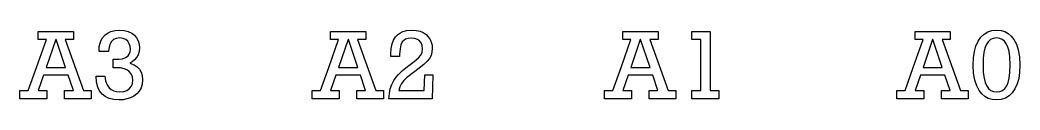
# Model space of a CAD drawing. Header units: inches. Extents: x 0.65 to 6.18, y -4.64 to -1.15.
# Drawn here: x 4.982 to 6.179, y -1.238 to -1.154 of the extents above; entities that cross this region are included whole.
import ezdxf

# ---------------------------------------------------------------- set-up
doc = ezdxf.new("R2010")
doc.units = ezdxf.units.IN
doc.header["$MEASUREMENT"] = 0
doc.layers.add('User.Drawings', color=9, linetype='CONTINUOUS', true_color=0xc2c2c2)

msp = doc.modelspace()

# ---------------------------------------------------------------- linework, layer by layer
at = {"layer": 'User.Drawings', "linetype": 'CONTINUOUS'}
for p, q in [((5.0035, -1.1655), (5.0035, -1.1557)), ((5.0035, -1.1557), (5.0456, -1.1557)), ((5.0456, -1.1557), (5.0456, -1.1655)), ((5.0806, -1.1633), (5.0838, -1.1598)), ((5.0838, -1.1598), (5.087, -1.1574)), ((5.087, -1.1574), (5.0903, -1.1559)), ((5.0903, -1.1559), (5.0956, -1.1546)), ((5.0956, -1.1546), (5.1002, -1.1541)), ((5.1002, -1.1541), (5.1064, -1.1546)), ((5.1064, -1.1546), (5.1113, -1.1558)), ((5.1113, -1.1558), (5.1154, -1.1577)), ((5.1154, -1.1577), (5.1186, -1.1602)), ((5.1186, -1.1602), (5.1213, -1.1634)), ((5.3535, -1.1655), (5.3535, -1.1557)), ((5.3535, -1.1557), (5.3956, -1.1557)), ((5.3956, -1.1557), (5.3956, -1.1655)), ((5.4312, -1.1624), (5.4337, -1.1598)), ((5.4337, -1.1598), (5.4364, -1.1577)), ((5.4364, -1.1577), (5.4394, -1.1561)), ((5.4394, -1.1561), (5.4444, -1.1547)), ((5.4444, -1.1547), (5.4508, -1.1541)), ((5.4508, -1.1541), (5.4561, -1.1545)), ((5.4561, -1.1545), (5.4606, -1.1556)), ((5.4606, -1.1556), (5.4644, -1.1572)), ((5.4644, -1.1572), (5.4678, -1.1596)), ((5.4678, -1.1596), (5.4705, -1.1623)), ((5.7035, -1.1655), (5.7035, -1.1557)), ((5.7035, -1.1557), (5.7456, -1.1557)), ((5.7456, -1.1557), (5.7456, -1.1655)), ((5.7859, -1.1654), (5.7859, -1.1557)), ((5.7859, -1.1557), (5.8081, -1.1557)), ((5.8081, -1.1557), (5.8081, -1.2267)), ((6.0535, -1.1655), (6.0535, -1.1557)), ((6.0535, -1.1557), (6.0956, -1.1557)), ((6.0956, -1.1557), (6.0956, -1.1655)), ((6.1323, -1.1627), (6.1361, -1.159)), ((6.1361, -1.159), (6.1406, -1.1563)), ((6.1406, -1.1563), (6.1455, -1.1547)), ((6.1455, -1.1547), (6.1511, -1.1541)), ((6.1511, -1.1541), (6.1563, -1.1546)), ((6.1563, -1.1546), (6.1609, -1.156)), ((6.1609, -1.156), (6.165, -1.1582)), ((6.165, -1.1582), (6.1686, -1.1613)), ((6.1686, -1.1613), (6.1718, -1.1654)), ((5.0013, -1.1988), (5.0132, -1.1655)), ((5.0132, -1.1655), (5.0035, -1.1655)), ((5.0244, -1.1655), (5.013, -1.1988)), ((5.0248, -1.1655), (5.0244, -1.1655)), ((5.036, -1.1988), (5.0248, -1.1655)), ((5.0456, -1.1655), (5.0359, -1.1655)), ((5.0359, -1.1655), (5.0578, -1.2265)), ((5.0766, -1.174), (5.0775, -1.1697)), ((5.0775, -1.1697), (5.0788, -1.1662)), ((5.0788, -1.1662), (5.0806, -1.1633)), ((5.0895, -1.1706), (5.0882, -1.1746)), ((5.0912, -1.1677), (5.0895, -1.1706)), ((5.0936, -1.1655), (5.0912, -1.1677)), ((5.0968, -1.1641), (5.0936, -1.1655)), ((5.1011, -1.1636), (5.0968, -1.1641)), ((5.1052, -1.1641), (5.1011, -1.1636)), ((5.1083, -1.1655), (5.1052, -1.1641)), ((5.1106, -1.1676), (5.1083, -1.1655)), ((5.1124, -1.1705), (5.1106, -1.1676)), ((5.1134, -1.1735), (5.1124, -1.1705)), ((5.1213, -1.1634), (5.1232, -1.167)), ((5.1232, -1.167), (5.1243, -1.171)), ((5.1243, -1.171), (5.1247, -1.1756)), ((5.3513, -1.1988), (5.3632, -1.1655)), ((5.3632, -1.1655), (5.3535, -1.1655)), ((5.3744, -1.1655), (5.363, -1.1988)), ((5.3748, -1.1655), (5.3744, -1.1655)), ((5.386, -1.1988), (5.3748, -1.1655)), ((5.3956, -1.1655), (5.3859, -1.1655)), ((5.3859, -1.1655), (5.4078, -1.2265)), ((5.4259, -1.1761), (5.4271, -1.1707)), ((5.4271, -1.1707), (5.4289, -1.1661)), ((5.4289, -1.1661), (5.4312, -1.1624)), ((5.4378, -1.1718), (5.4367, -1.1765)), ((5.4394, -1.1684), (5.4378, -1.1718)), ((5.4411, -1.1665), (5.4394, -1.1684)), ((5.4434, -1.165), (5.4411, -1.1665)), ((5.4465, -1.1641), (5.4434, -1.165)), ((5.4504, -1.1637), (5.4465, -1.1641)), ((5.4544, -1.1641), (5.4504, -1.1637)), ((5.4576, -1.1653), (5.4544, -1.1641)), ((5.4601, -1.1671), (5.4576, -1.1653)), ((5.4621, -1.1696), (5.4601, -1.1671)), ((5.4632, -1.1727), (5.4621, -1.1696)), ((5.4637, -1.1766), (5.4632, -1.1727)), ((5.4705, -1.1623), (5.4726, -1.1653)), ((5.4726, -1.1653), (5.4741, -1.1688)), ((5.4741, -1.1688), (5.475, -1.1724)), ((5.475, -1.1724), (5.4753, -1.1762)), ((5.7013, -1.1988), (5.7132, -1.1655)), ((5.7132, -1.1655), (5.7035, -1.1655)), ((5.7244, -1.1655), (5.713, -1.1988)), ((5.7248, -1.1655), (5.7244, -1.1655)), ((5.736, -1.1988), (5.7248, -1.1655)), ((5.7456, -1.1655), (5.7359, -1.1655)), ((5.7359, -1.1655), (5.7578, -1.2265)), ((5.797, -1.1654), (5.7859, -1.1654)), ((5.797, -1.2267), (5.797, -1.1654)), ((6.0513, -1.1988), (6.0632, -1.1655)), ((6.0632, -1.1655), (6.0535, -1.1655)), ((6.0744, -1.1655), (6.063, -1.1988)), ((6.0748, -1.1655), (6.0744, -1.1655)), ((6.086, -1.1988), (6.0748, -1.1655)), ((6.0956, -1.1655), (6.0859, -1.1655)), ((6.0859, -1.1655), (6.1078, -1.2265)), ((6.1245, -1.1797), (6.1263, -1.1734)), ((6.1263, -1.1734), (6.129, -1.1674)), ((6.129, -1.1674), (6.1323, -1.1627)), ((6.1387, -1.1718), (6.1371, -1.1758)), ((6.141, -1.1681), (6.1387, -1.1718)), ((6.1438, -1.1656), (6.141, -1.1681)), ((6.147, -1.1641), (6.1438, -1.1656)), ((6.151, -1.1636), (6.147, -1.1641)), ((6.1547, -1.1641), (6.151, -1.1636)), ((6.1578, -1.1654), (6.1547, -1.1641)), ((6.1606, -1.1676), (6.1578, -1.1654)), ((6.163, -1.1709), (6.1606, -1.1676)), ((6.1646, -1.1745), (6.163, -1.1709)), ((6.1718, -1.1654), (6.1748, -1.1711)), ((6.1748, -1.1711), (6.177, -1.1779)), ((5.0763, -1.1791), (5.0766, -1.174)), ((5.0763, -1.18), (5.0763, -1.1791)), ((5.0876, -1.18), (5.0763, -1.18)), ((5.0882, -1.1746), (5.0876, -1.18)), ((5.1079, -1.1872), (5.111, -1.185)), ((5.111, -1.185), (5.1125, -1.183)), ((5.1125, -1.183), (5.1134, -1.1804)), ((5.1138, -1.1769), (5.1134, -1.1735)), ((5.1134, -1.1804), (5.1138, -1.1769)), ((5.1232, -1.1837), (5.1213, -1.1869)), ((5.1243, -1.1799), (5.1232, -1.1837)), ((5.1247, -1.1756), (5.1243, -1.1799)), ((5.4255, -1.1827), (5.4259, -1.1761)), ((5.4255, -1.1858), (5.4255, -1.1827)), ((5.4367, -1.1765), (5.4362, -1.1831)), ((5.4362, -1.1831), (5.4362, -1.1858)), ((5.4587, -1.1876), (5.4615, -1.1843)), ((5.4615, -1.1843), (5.4631, -1.1807)), ((5.4631, -1.1807), (5.4637, -1.1766)), ((5.4738, -1.1846), (5.4719, -1.1882)), ((5.4749, -1.1807), (5.4738, -1.1846)), ((5.4753, -1.1762), (5.4749, -1.1807)), ((6.1233, -1.1873), (6.1245, -1.1797)), ((6.1359, -1.181), (6.1351, -1.1877)), ((6.1371, -1.1758), (6.1359, -1.181)), ((6.166, -1.1795), (6.1646, -1.1745)), ((6.1669, -1.1864), (6.166, -1.1795)), ((6.177, -1.1779), (6.1785, -1.1862)), ((5.0932, -1.1993), (5.0932, -1.1892)), ((5.0932, -1.1892), (5.0947, -1.1892)), ((5.0947, -1.1892), (5.1, -1.189)), ((5.1, -1.189), (5.1042, -1.1885)), ((5.1042, -1.1885), (5.1079, -1.1872)), ((5.1161, -1.1921), (5.1133, -1.1937)), ((5.1133, -1.1937), (5.1184, -1.1957)), ((5.1188, -1.1898), (5.1161, -1.1921)), ((5.1184, -1.1957), (5.1221, -1.1981)), ((5.1213, -1.1869), (5.1188, -1.1898)), ((5.4362, -1.1858), (5.4255, -1.1858)), ((5.4457, -1.1978), (5.4537, -1.1917)), ((5.4537, -1.1917), (5.4587, -1.1876)), ((5.4653, -1.1952), (5.4596, -1.1998)), ((5.4693, -1.1914), (5.4653, -1.1952)), ((5.4719, -1.1882), (5.4693, -1.1914)), ((6.1229, -1.1961), (6.1233, -1.1873)), ((6.1234, -1.2058), (6.1229, -1.1961)), ((6.1351, -1.1877), (6.1348, -1.1961)), ((6.1348, -1.1961), (6.1351, -1.205)), ((6.1673, -1.1956), (6.1669, -1.1864)), ((6.1669, -1.2049), (6.1673, -1.1956)), ((6.1785, -1.1862), (6.179, -1.1961)), ((6.179, -1.1961), (6.1786, -1.2049)), ((4.9914, -1.2265), (5.0013, -1.1988)), ((5.0098, -1.2083), (5.0035, -1.2265)), ((5.0392, -1.2083), (5.0098, -1.2083)), ((5.013, -1.1988), (5.036, -1.1988)), ((5.0455, -1.2265), (5.0392, -1.2083)), ((5.0732, -1.2165), (5.0727, -1.2092)), ((5.0727, -1.2092), (5.0833, -1.2092)), ((5.0833, -1.2092), (5.0841, -1.215)), ((5.0968, -1.1992), (5.0932, -1.1993)), ((5.102, -1.1995), (5.0968, -1.1992)), ((5.1062, -1.2004), (5.102, -1.1995)), ((5.1094, -1.2017), (5.1062, -1.2004)), ((5.112, -1.2034), (5.1094, -1.2017)), ((5.1148, -1.2065), (5.112, -1.2034)), ((5.1164, -1.21), (5.1148, -1.2065)), ((5.1221, -1.1981), (5.1248, -1.201)), ((5.1248, -1.201), (5.1268, -1.2044)), ((5.1268, -1.2044), (5.128, -1.2086)), ((5.128, -1.2086), (5.1284, -1.2137)), ((5.3414, -1.2265), (5.3513, -1.1988)), ((5.3598, -1.2083), (5.3535, -1.2265)), ((5.3892, -1.2083), (5.3598, -1.2083)), ((5.363, -1.1988), (5.386, -1.1988)), ((5.3955, -1.2265), (5.3892, -1.2083)), ((5.4319, -1.2107), (5.4347, -1.2074)), ((5.4347, -1.2074), (5.4396, -1.2027)), ((5.4396, -1.2027), (5.4457, -1.1978)), ((5.4544, -1.2037), (5.4445, -1.2115)), ((5.4596, -1.1998), (5.4544, -1.2037)), ((5.4657, -1.2264), (5.4662, -1.2077)), ((5.4662, -1.2077), (5.476, -1.2077)), ((5.476, -1.2077), (5.4753, -1.2366)), ((5.6914, -1.2265), (5.7013, -1.1988)), ((5.7098, -1.2083), (5.7035, -1.2265)), ((5.7392, -1.2083), (5.7098, -1.2083)), ((5.713, -1.1988), (5.736, -1.1988)), ((5.7455, -1.2265), (5.7392, -1.2083)), ((6.0414, -1.2265), (6.0513, -1.1988)), ((6.0598, -1.2083), (6.0535, -1.2265)), ((6.0892, -1.2083), (6.0598, -1.2083)), ((6.063, -1.1988), (6.086, -1.1988)), ((6.0955, -1.2265), (6.0892, -1.2083)), ((6.1249, -1.214), (6.1234, -1.2058)), ((6.1351, -1.205), (6.136, -1.2118)), ((6.166, -1.2119), (6.1669, -1.2049)), ((6.1786, -1.2049), (6.1775, -1.2123)), ((5.0747, -1.2224), (5.0732, -1.2165)), ((5.0841, -1.215), (5.0858, -1.2196)), ((5.0858, -1.2196), (5.0884, -1.2232)), ((5.115, -1.2214), (5.1165, -1.218)), ((5.1169, -1.214), (5.1164, -1.21)), ((5.1165, -1.218), (5.1169, -1.214)), ((5.1279, -1.2189), (5.1266, -1.2234)), ((5.1284, -1.2137), (5.1279, -1.2189)), ((5.425, -1.2244), (5.4268, -1.2194)), ((5.4268, -1.2194), (5.4293, -1.2147)), ((5.4293, -1.2147), (5.4319, -1.2107)), ((5.4386, -1.2182), (5.4365, -1.2221)), ((5.4413, -1.2147), (5.4386, -1.2182)), ((5.4445, -1.2115), (5.4413, -1.2147)), ((6.1272, -1.2208), (6.1249, -1.214)), ((6.1302, -1.2266), (6.1272, -1.2208)), ((6.136, -1.2118), (6.1373, -1.2169)), ((6.1373, -1.2169), (6.1389, -1.2207)), ((6.1389, -1.2207), (6.1412, -1.2241)), ((6.1608, -1.2242), (6.1632, -1.2208)), ((6.1632, -1.2208), (6.1647, -1.2171)), ((6.1647, -1.2171), (6.166, -1.2119)), ((6.1756, -1.2187), (6.1729, -1.2247)), ((6.1775, -1.2123), (6.1756, -1.2187)), ((4.9816, -1.2366), (4.9816, -1.2265)), ((4.9816, -1.2265), (4.9914, -1.2265)), ((5.0035, -1.2265), (5.0138, -1.2265)), ((5.0138, -1.2265), (5.0138, -1.2366)), ((5.0349, -1.2366), (5.0349, -1.2265)), ((5.0349, -1.2265), (5.0455, -1.2265)), ((5.0578, -1.2265), (5.0669, -1.2265)), ((5.0669, -1.2265), (5.0669, -1.2366)), ((5.077, -1.2271), (5.0747, -1.2224)), ((5.08, -1.2308), (5.077, -1.2271)), ((5.0838, -1.2338), (5.08, -1.2308)), ((5.0884, -1.2232), (5.0909, -1.2254)), ((5.0909, -1.2254), (5.0938, -1.2269)), ((5.0938, -1.2269), (5.0972, -1.2279)), ((5.0972, -1.2279), (5.1012, -1.2282)), ((5.1012, -1.2282), (5.1059, -1.2277)), ((5.1059, -1.2277), (5.1096, -1.2264)), ((5.1096, -1.2264), (5.1127, -1.2243)), ((5.1127, -1.2243), (5.115, -1.2214)), ((5.118, -1.2333), (5.114, -1.2353)), ((5.1215, -1.2306), (5.118, -1.2333)), ((5.1244, -1.2273), (5.1215, -1.2306)), ((5.1266, -1.2234), (5.1244, -1.2273)), ((5.3316, -1.2366), (5.3316, -1.2265)), ((5.3316, -1.2265), (5.3414, -1.2265)), ((5.3535, -1.2265), (5.3638, -1.2265)), ((5.3638, -1.2265), (5.3638, -1.2366)), ((5.3849, -1.2366), (5.3849, -1.2265)), ((5.3849, -1.2265), (5.3955, -1.2265)), ((5.4078, -1.2265), (5.4169, -1.2265)), ((5.4169, -1.2265), (5.4169, -1.2366)), ((5.4234, -1.2366), (5.4239, -1.2301)), ((5.4239, -1.2301), (5.425, -1.2244)), ((5.4365, -1.2221), (5.4352, -1.2264)), ((5.4352, -1.2264), (5.4657, -1.2264)), ((5.6816, -1.2366), (5.6816, -1.2265)), ((5.6816, -1.2265), (5.6914, -1.2265)), ((5.7035, -1.2265), (5.7138, -1.2265)), ((5.7138, -1.2265), (5.7138, -1.2366)), ((5.7349, -1.2366), (5.7349, -1.2265)), ((5.7349, -1.2265), (5.7455, -1.2265)), ((5.7578, -1.2265), (5.7669, -1.2265)), ((5.7669, -1.2265), (5.7669, -1.2366)), ((5.7859, -1.2366), (5.7859, -1.2267)), ((5.7859, -1.2267), (5.797, -1.2267)), ((5.8081, -1.2267), (5.8186, -1.2267)), ((5.8186, -1.2267), (5.8186, -1.2366)), ((6.0316, -1.2366), (6.0316, -1.2265)), ((6.0316, -1.2265), (6.0414, -1.2265)), ((6.0535, -1.2265), (6.0638, -1.2265)), ((6.0638, -1.2265), (6.0638, -1.2366)), ((6.0849, -1.2366), (6.0849, -1.2265)), ((6.0849, -1.2265), (6.0955, -1.2265)), ((6.1078, -1.2265), (6.1169, -1.2265)), ((6.1169, -1.2265), (6.1169, -1.2366)), ((6.1334, -1.2307), (6.1302, -1.2266)), ((6.137, -1.2338), (6.1334, -1.2307)), ((6.1412, -1.2241), (6.144, -1.2265)), ((6.144, -1.2265), (6.1472, -1.2278)), ((6.1472, -1.2278), (6.1511, -1.2283)), ((6.1511, -1.2283), (6.1548, -1.2279)), ((6.1548, -1.2279), (6.158, -1.2265)), ((6.158, -1.2265), (6.1608, -1.2242)), ((6.166, -1.233), (6.1616, -1.2357)), ((6.1697, -1.2294), (6.166, -1.233)), ((6.1729, -1.2247), (6.1697, -1.2294)), ((5.0138, -1.2366), (4.9816, -1.2366)), ((5.0669, -1.2366), (5.0349, -1.2366)), ((5.0884, -1.236), (5.0838, -1.2338)), ((5.0939, -1.2373), (5.0884, -1.236)), ((5.1005, -1.2378), (5.0939, -1.2373)), ((5.1053, -1.2376), (5.1005, -1.2378)), ((5.1097, -1.2367), (5.1053, -1.2376)), ((5.114, -1.2353), (5.1097, -1.2367)), ((5.3638, -1.2366), (5.3316, -1.2366)), ((5.4169, -1.2366), (5.3849, -1.2366)), ((5.4753, -1.2366), (5.4234, -1.2366)), ((5.7138, -1.2366), (5.6816, -1.2366)), ((5.7669, -1.2366), (5.7349, -1.2366)), ((5.8186, -1.2366), (5.7859, -1.2366)), ((6.0638, -1.2366), (6.0316, -1.2366)), ((6.1169, -1.2366), (6.0849, -1.2366)), ((6.1411, -1.236), (6.137, -1.2338)), ((6.1457, -1.2374), (6.1411, -1.236)), ((6.1511, -1.2378), (6.1457, -1.2374)), ((6.1566, -1.2373), (6.1511, -1.2378)), ((6.1616, -1.2357), (6.1566, -1.2373))]:
    msp.add_line(p, q, dxfattribs=at)

doc.saveas('drawing.dxf')
